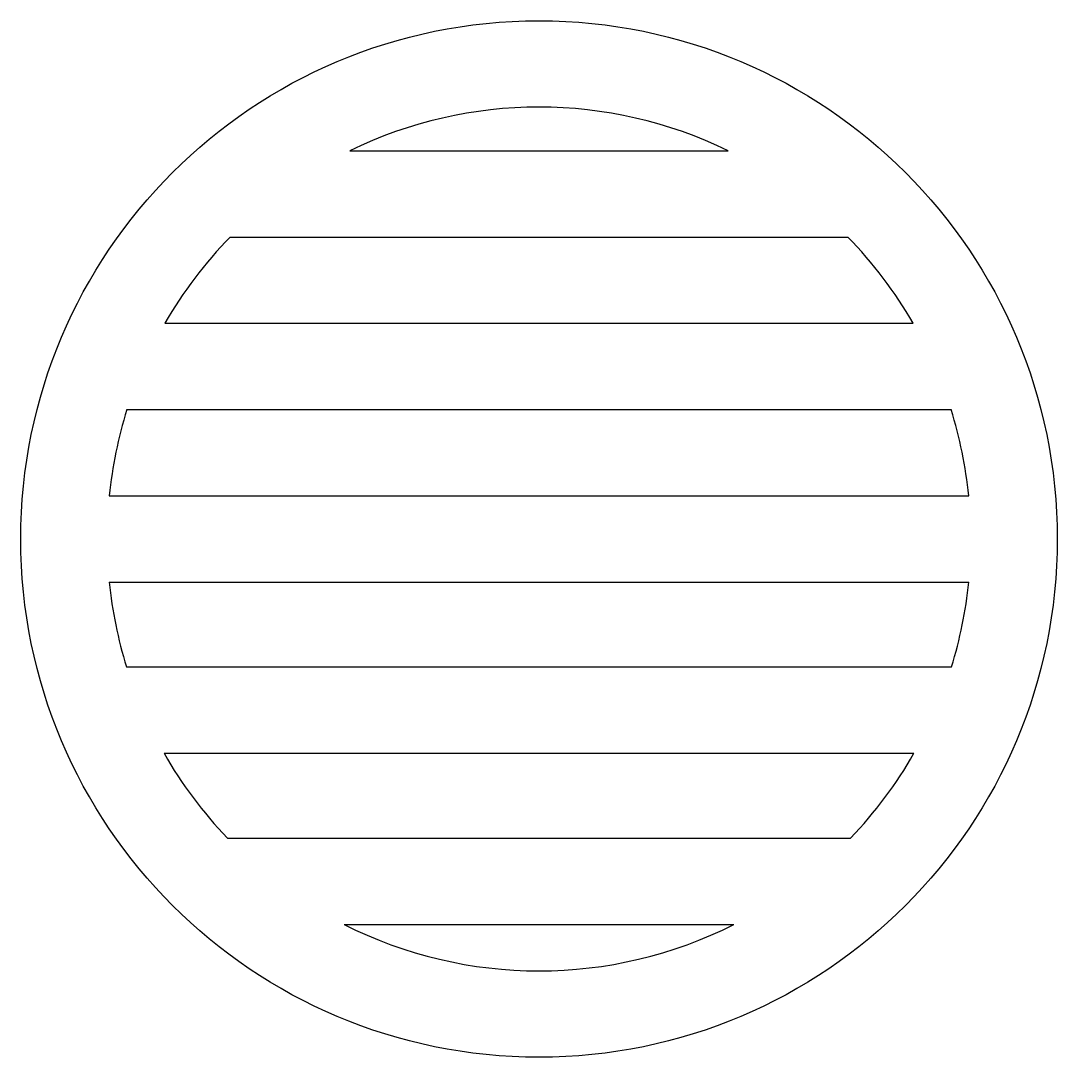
# Model space of a CAD drawing. Extents: x -35.6 to -11.6, y -12 to 12.
import ezdxf

# ---------------------------------------------------------------- set-up
doc = ezdxf.new("R2010")
doc.units = 0
doc.layers.get('0').update_dxf_attribs({"linetype": 'continuous'})

# ---------------------------------------------------------------- blocks, each defined once
blk = doc.blocks.new('BODY002')
at = {"color": 0}
for p, q in [((-27.979, 8.99), (-19.221, 8.99)), ((-30.751, 6.99), (-16.449, 6.99)), ((-32.263, 4.995), (-14.937, 4.995)), ((-33.141, 2.995), (-14.059, 2.995)), ((-33.55, 1), (-13.65, 1)), ((-33.55, -1), (-13.65, -1)), ((-33.151, -2.962), (-14.049, -2.962)), ((-32.282, -4.962), (-14.918, -4.962)), ((-30.816, -6.924), (-16.384, -6.924)), ((-28.113, -8.924), (-19.087, -8.924))]:
    blk.add_line(p, q, dxfattribs=at)
blk.add_circle((-23.6, 0), 12, dxfattribs=at)
for start, end in [(64.033, 115.967), (135.6494, 150.0315), (29.9685, 44.3506), (162.571, 174.2608), (5.7392, 17.429), (-174.2608, -162.7716), (-17.2284, -5.7392), (-150.2524, -136.1827), (-43.8173, -29.7476), (-116.8285, -63.1715)]:
    blk.add_arc((-23.6, 0), 10, start, end, dxfattribs=at)

msp = doc.modelspace()

# ---------------------------------------------------------------- block references
at = {"color": 0}
msp.add_blockref('BODY002', (0, 0), dxfattribs=at)

doc.saveas('drawing.dxf')
